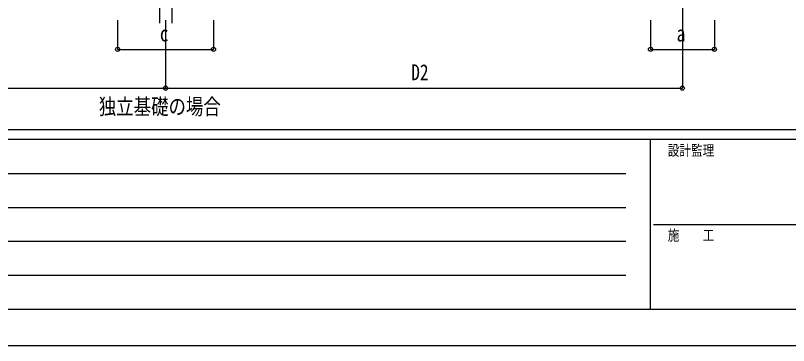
# Model space of a CAD drawing. Units: millimetres, scale not verified. Extents: x -21025 to 21025, y -14850 to 14850.
# Drawn here: x -13077 to -5095, y -14850 to -11445 of the extents above; entities that cross this region are included whole.
import ezdxf
from ezdxf.enums import TextEntityAlignment as Align

# ---------------------------------------------------------------- set-up
doc = ezdxf.new("R2010")
doc.units = ezdxf.units.MM
doc.header["$LTSCALE"] = 60
for name, color, linetype in [('0-2_USER1', 3, 'Continuous'), ('0-4_YKK_12', 2, 'Continuous'), ('0-7_YKK_D', 6, 'Continuous'), ('0-8_YKK_ZWAK', 7, 'Continuous')]:
    doc.layers.add(name, color=color, linetype=linetype)
doc.styles.add('ＭＳ ゴシック', font='')
doc.styles.get('ＭＳ ゴシック').set_extended_font_data('MS Gothic')

msp = doc.modelspace()

# ---------------------------------------------------------------- linework, layer by layer
at = {"layer": '0-4_YKK_12'}
for p, q in [((-11590.4, -11145), (-11590.4, -11524.63)), ((-11463.4, -11145), (-11463.4, -11524.63)), ((-6190.4, -11145), (-6190.4, -11524.63))]:
    msp.add_line(p, q, dxfattribs=at)
at = {"layer": '0-7_YKK_D'}
for p, q in [((-12021.4, -11495.09), (-12021.4, -11796)), ((-11526.9, -11495.09), (-11526.9, -12196)), ((-11526.9, -11495.09), (-11526.9, -12196)), ((-11031.4, -11495.09), (-11031.4, -11796)), ((-6519.57, -11495), (-6519.33, -11796.26)), ((-6190.4, -11495.09), (-6190.4, -12196)), ((-5860.25, -11495), (-5860.01, -11795.74)), ((-12021.4, -11795), (-11031.4, -11795)), ((-6519.33, -11795.26), (-5860.01, -11794.74)), ((-16863.4, -12195), (-11526.9, -12195)), ((-11526.9, -12195), (-6190.4, -12195))]:
    msp.add_line(p, q, dxfattribs=at)
for centre in [(-12021.4, -11795), (-11031.4, -11795), (-6519.33, -11795.26), (-5860.01, -11794.74), (-11526.9, -12195), (-11526.9, -12195), (-6190.4, -12195)]:
    msp.add_circle(centre, 21.25, dxfattribs=at)
at = {"layer": '0-8_YKK_ZWAK'}
for p, q in [((19475.1, -12625), (-19524.9, -12625)), ((-6524.9, -12725), (-19524.9, -12725)), ((-6524.9, -12725), (-6524.9, -14475)), ((-24.9, -12725), (-6524.9, -12725)), ((-19312.4, -13075), (-6774.9, -13075)), ((-19312.4, -13425), (-6774.9, -13425)), ((-6487.4, -13600), (-24.9, -13600)), ((-19312.4, -13775), (-6774.9, -13775)), ((-19312.4, -14125), (-6774.9, -14125)), ((-19524.9, -14475), (-6524.9, -14475)), ((-6524.9, -14475), (-24.9, -14475))]:
    msp.add_line(p, q, dxfattribs=at)
msp.add_lwpolyline([(-21025, -14850), (21025, -14850), (21025, 14850), (-21025, 14850)], close=True, dxfattribs=at)

# ---------------------------------------------------------------- texts
at = {"layer": '0-2_USER1', "style": 'ＭＳ ゴシック', "width": 0.8}
msp.add_text('独立基礎の場合', height=165, dxfattribs=at).set_placement((-12216.42, -12516.3), align=Align.BOTTOM_LEFT)
at = {"layer": '0-7_YKK_D', "style": 'ＭＳ ゴシック', "width": 0.8}
for s, p in [('c', (-11586.4, -11763)), ('D2', (-8990.65, -12163))]:
    msp.add_text(s, height=165, dxfattribs=at).set_placement(p, align=Align.BOTTOM_LEFT)
msp.add_text('a', height=165, rotation=0.046, dxfattribs=at).set_placement((-6249.7, -11763.05), align=Align.BOTTOM_LEFT)
at = {"layer": '0-8_YKK_ZWAK', "style": 'ＭＳ ゴシック', "width": 0.8}
for s, p in [('設計監理', (-6341.57, -12925)), ('施\u3000\u3000工', (-6341.57, -13800))]:
    msp.add_text(s, height=110, dxfattribs=at).set_placement(p, align=Align.BOTTOM_LEFT)

doc.saveas('drawing.dxf')
